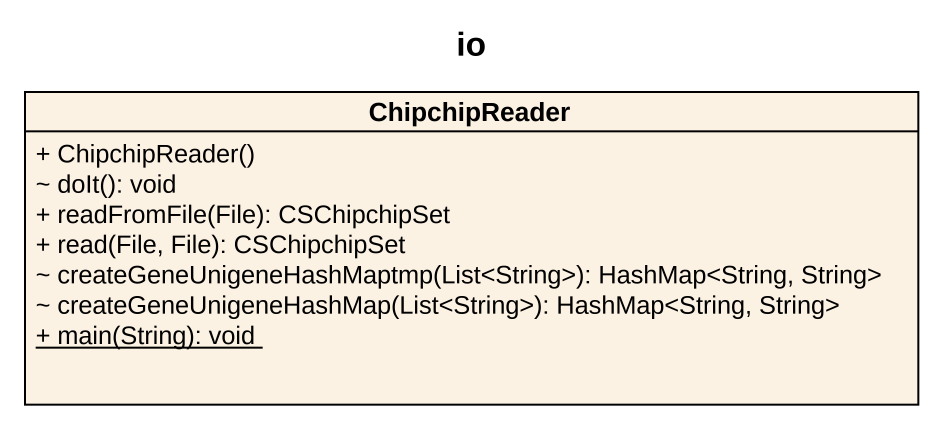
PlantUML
@startuml
title io
hide circle
hide empty members
skinparam classAttributeIconSize 0
class ChipchipReader {
  + ChipchipReader()
  ~ doIt(): void
  + readFromFile(File): CSChipchipSet
  + read(File, File): CSChipchipSet
  ~ createGeneUnigeneHashMaptmp(List<String>): HashMap<String, String>
  ~ createGeneUnigeneHashMap(List<String>): HashMap<String, String>
  {static} + main(String): void
}
@enduml
